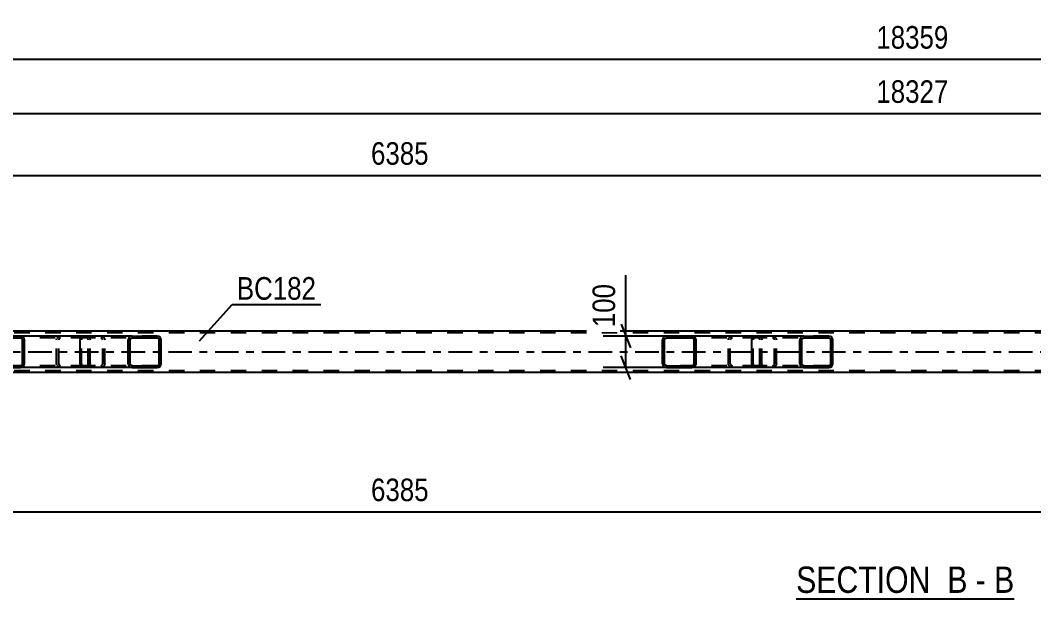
# Model space of a CAD drawing. Header units: millimetres. Extents: x 0 to 841, y 0 to 594.
# Drawn here: x 318.7 to 447.2, y 216.7 to 290.1 of the extents above; entities that cross this region are included whole.
import ezdxf

# ---------------------------------------------------------------- set-up
doc = ezdxf.new("R2010")
doc.units = ezdxf.units.MM
doc.linetypes.add('DXK_LINE_DOT2', pattern=[3.9198, 1.9599, -1.9599])
doc.linetypes.add('DXK_LINE_DOT3', pattern=[5.9187, 2.979, -0.9799, 0.9799, -0.9799])
doc.styles.add('Arial Narrow', font='ARIALN.TTF', dxfattribs={"height": 0.2})

# ---------------------------------------------------------------- blocks, each defined once
blk = doc.blocks.new('Unknown-814748436-12 - 2466')
at = {"color": 6, "linetype": 'Continuous'}
blk.add_line((417.06, 216.67), (444.7, 216.67), dxfattribs=at)
at = {"color": 0, "linetype": 'Continuous'}
for points in [[(435.17, 217.42), (435.17, 220.92), (417.06, 220.92), (417.06, 217.42)], [(438.77, 217.42), (438.77, 220.92), (436.22, 220.92), (436.22, 217.42)], [(441.1, 217.42), (441.1, 220.92), (439.82, 220.92), (439.82, 217.42)], [(444.7, 217.42), (444.7, 220.92), (442.15, 220.92), (442.15, 217.42)]]:
    blk.add_wipeout(points, dxfattribs=at)
at = {"color": 7, "linetype": 'Continuous', "style": 'Arial Narrow'}
for s, p in [('SECTION ', (417.06, 217.42)), ('B', (436.22, 217.42)), ('B', (442.15, 217.42)), ('-', (439.82, 217.42))]:
    blk.add_text(s, height=3.34, dxfattribs=at).set_placement(p)
blk = doc.blocks.new('Part-814748436-2548 - 2466')
at = {"color": 2, "linetype": 'Continuous'}
for p, q in [((493.73, 250.64), (244.33, 250.64)), ((493.73, 245.36), (244.33, 245.36))]:
    blk.add_line(p, q, dxfattribs=at)
at = {"color": 7, "linetype": 'DXK_LINE_DOT2'}
for p, q in [((762.85, 250.4), (100.73, 250.4)), ((762.85, 245.6), (100.73, 245.6))]:
    blk.add_line(p, q, dxfattribs=at)
at = {"color": 7, "linetype": 'DXK_LINE_DOT3'}
blk.add_line((100.73, 248), (762.85, 248), dxfattribs=at)
blk = doc.blocks.new('Part-814748436-2533 - 2466')
at = {"linetype": 'Continuous'}
h = blk.add_hatch(dxfattribs=at)
h.set_pattern_fill('', scale=0.7, style=0, pattern_type=0)
h.set_pattern_definition([(45, (421.6712, 249.7046), (-1.57154, 1.57154), [])])
h.paths.add_polyline_path([(421.71, 249.52), (421.67, 249.7), (421.56, 249.86), (421.4, 249.96), (421.21, 250), (418.02, 250), (417.83, 249.96), (417.67, 249.86), (417.56, 249.7), (417.52, 249.52), (417.52, 246.48), (417.56, 246.3), (417.67, 246.14), (417.83, 246.04), (418.02, 246), (421.21, 246), (421.4, 246.04), (421.56, 246.14), (421.67, 246.3), (421.71, 246.48)])
h.paths.add_polyline_path([(421.44, 246.39), (421.38, 246.31), (421.3, 246.26), (421.21, 246.24), (418.02, 246.24), (417.93, 246.26), (417.84, 246.31), (417.79, 246.39), (417.77, 246.48), (417.77, 249.52), (417.79, 249.61), (417.84, 249.69), (417.93, 249.74), (418.02, 249.76), (421.21, 249.76), (421.3, 249.74), (421.38, 249.69), (421.44, 249.61), (421.46, 249.52), (421.46, 246.48)])
at = {"color": 2, "linetype": 'Continuous'}
for p, q in [((411.45, 249.52), (411.47, 249.7)), ((411.45, 246.48), (411.45, 249.52)), ((411.47, 249.7), (411.53, 249.86)), ((411.53, 249.86), (411.62, 249.96)), ((411.62, 249.96), (411.72, 250)), ((418.02, 250), (411.72, 250)), ((417.56, 249.7), (417.52, 249.52)), ((417.52, 246.48), (417.52, 249.52)), ((417.77, 249.52), (417.79, 249.61)), ((417.77, 246.48), (417.77, 249.52)), ((417.79, 249.61), (417.84, 249.69)), ((418.02, 250), (417.83, 249.96)), ((417.84, 249.69), (417.93, 249.74)), ((417.93, 249.74), (418.02, 249.76)), ((418.02, 250), (421.21, 250)), ((418.02, 249.76), (421.21, 249.76)), ((421.4, 249.96), (421.21, 250)), ((421.21, 249.76), (421.3, 249.74)), ((421.3, 249.74), (421.38, 249.69)), ((421.38, 249.69), (421.44, 249.61)), ((421.44, 249.61), (421.46, 249.52)), ((421.46, 246.48), (421.46, 249.52)), ((421.71, 249.52), (421.67, 249.7)), ((421.71, 246.48), (421.71, 249.52)), ((411.47, 246.3), (411.45, 246.48)), ((411.53, 246.14), (411.47, 246.3)), ((411.62, 246.04), (411.53, 246.14)), ((411.72, 246), (411.62, 246.04)), ((418.02, 246), (411.72, 246)), ((417.52, 246.48), (417.56, 246.3)), ((417.79, 246.39), (417.77, 246.48)), ((417.84, 246.31), (417.79, 246.39)), ((417.83, 246.04), (418.02, 246)), ((417.93, 246.26), (417.84, 246.31)), ((418.02, 246.24), (417.93, 246.26)), ((418.02, 246.24), (421.21, 246.24)), ((418.02, 246), (421.21, 246)), ((421.3, 246.26), (421.21, 246.24)), ((421.21, 246), (421.4, 246.04)), ((421.38, 246.31), (421.3, 246.26)), ((421.44, 246.39), (421.38, 246.31)), ((421.46, 246.48), (421.44, 246.39)), ((421.67, 246.3), (421.71, 246.48))]:
    blk.add_line(p, q, dxfattribs=at)
at = {"color": 7, "linetype": 'DXK_LINE_DOT2'}
for p, q in [((411.6, 249.61), (411.59, 249.52)), ((411.59, 246.48), (411.59, 249.52)), ((411.63, 249.69), (411.6, 249.61)), ((411.67, 249.74), (411.63, 249.69)), ((411.72, 249.76), (411.67, 249.74)), ((421.21, 249.76), (411.72, 249.76)), ((412.71, 249.76), (412.71, 250)), ((414.06, 250), (414.25, 249.96)), ((414.15, 249.74), (414.06, 249.76)), ((414.23, 249.69), (414.15, 249.74)), ((414.29, 249.61), (414.23, 249.69)), ((414.31, 249.52), (414.29, 249.61)), ((414.31, 246.48), (414.31, 249.52)), ((414.52, 249.7), (414.56, 249.52)), ((414.56, 246.48), (414.56, 249.52)), ((421.21, 250), (418.02, 250)), ((411.59, 246.48), (411.6, 246.39)), ((411.6, 246.39), (411.63, 246.31)), ((411.63, 246.31), (411.67, 246.26)), ((411.67, 246.26), (411.72, 246.24)), ((421.21, 246.24), (411.72, 246.24)), ((412.71, 246), (412.71, 246.24)), ((414.06, 246.24), (414.15, 246.26)), ((414.25, 246.04), (414.06, 246)), ((414.15, 246.26), (414.23, 246.31)), ((414.23, 246.31), (414.29, 246.39)), ((414.29, 246.39), (414.31, 246.48)), ((414.56, 246.48), (414.52, 246.3)), ((421.21, 246), (418.02, 246))]:
    blk.add_line(p, q, dxfattribs=at)
for centre, start, end in [((414.07, 249.51), 23.8494, 68.8059), ((414.07, 246.5), 291.1941, 336.1506)]:
    blk.add_arc(centre, 0.492, start, end, dxfattribs=at)
at = {"color": 2, "linetype": 'Continuous'}
for centre, start, end in [((418.01, 249.51), 111.1941, 156.1506), ((421.22, 249.51), 23.8494, 68.8059), ((418.01, 246.5), 203.8494, 248.8059), ((421.22, 246.5), 291.1941, 336.1506)]:
    blk.add_arc(centre, 0.492, start, end, dxfattribs=at)
blk = doc.blocks.new('Part-814748436-2715 - 2466')
at = {"linetype": 'Continuous'}
h = blk.add_hatch(dxfattribs=at)
h.set_pattern_fill('', scale=0.7, style=0, pattern_type=0)
h.set_pattern_definition([(45, (336.537, 249.7046), (-1.57154, 1.57154), [])])
h.paths.add_polyline_path([(336.58, 249.52), (336.54, 249.7), (336.43, 249.86), (336.26, 249.96), (336.07, 250), (332.89, 250), (332.7, 249.96), (332.53, 249.86), (332.42, 249.7), (332.39, 249.52), (332.39, 246.48), (332.42, 246.3), (332.53, 246.14), (332.7, 246.04), (332.89, 246), (336.07, 246), (336.26, 246.04), (336.43, 246.14), (336.54, 246.3), (336.58, 246.48)])
h.paths.add_polyline_path([(336.3, 246.39), (336.25, 246.31), (336.17, 246.26), (336.07, 246.24), (332.89, 246.24), (332.79, 246.26), (332.71, 246.31), (332.66, 246.39), (332.64, 246.48), (332.64, 249.52), (332.66, 249.61), (332.71, 249.69), (332.79, 249.74), (332.89, 249.76), (336.07, 249.76), (336.17, 249.74), (336.25, 249.69), (336.3, 249.61), (336.32, 249.52), (336.32, 246.48)])
at = {"color": 2, "linetype": 'Continuous'}
for p, q in [((326.32, 249.52), (326.34, 249.7)), ((326.32, 246.48), (326.32, 249.52)), ((326.34, 249.7), (326.4, 249.86)), ((326.4, 249.86), (326.48, 249.96)), ((326.48, 249.96), (326.59, 250)), ((332.89, 250), (326.59, 250)), ((332.42, 249.7), (332.39, 249.52)), ((332.39, 246.48), (332.39, 249.52)), ((332.64, 249.52), (332.66, 249.61)), ((332.64, 246.48), (332.64, 249.52)), ((332.66, 249.61), (332.71, 249.69)), ((332.89, 250), (332.7, 249.96)), ((332.71, 249.69), (332.79, 249.74)), ((332.79, 249.74), (332.89, 249.76)), ((332.89, 250), (336.07, 250)), ((332.89, 249.76), (336.07, 249.76)), ((336.26, 249.96), (336.07, 250)), ((336.07, 249.76), (336.17, 249.74)), ((336.17, 249.74), (336.25, 249.69)), ((336.25, 249.69), (336.3, 249.61)), ((336.3, 249.61), (336.32, 249.52)), ((336.32, 246.48), (336.32, 249.52)), ((336.58, 249.52), (336.54, 249.7)), ((336.58, 246.48), (336.58, 249.52)), ((326.34, 246.3), (326.32, 246.48)), ((326.4, 246.14), (326.34, 246.3)), ((326.48, 246.04), (326.4, 246.14)), ((326.59, 246), (326.48, 246.04)), ((332.89, 246), (326.59, 246)), ((332.39, 246.48), (332.42, 246.3)), ((332.66, 246.39), (332.64, 246.48)), ((332.71, 246.31), (332.66, 246.39)), ((332.7, 246.04), (332.89, 246)), ((332.79, 246.26), (332.71, 246.31)), ((332.89, 246.24), (332.79, 246.26)), ((332.89, 246.24), (336.07, 246.24)), ((332.89, 246), (336.07, 246)), ((336.17, 246.26), (336.07, 246.24)), ((336.07, 246), (336.26, 246.04)), ((336.25, 246.31), (336.17, 246.26)), ((336.3, 246.39), (336.25, 246.31)), ((336.32, 246.48), (336.3, 246.39)), ((336.54, 246.3), (336.58, 246.48))]:
    blk.add_line(p, q, dxfattribs=at)
at = {"color": 7, "linetype": 'DXK_LINE_DOT2'}
for p, q in [((326.46, 249.61), (326.45, 249.52)), ((326.45, 246.48), (326.45, 249.52)), ((326.49, 249.69), (326.46, 249.61)), ((326.54, 249.74), (326.49, 249.69)), ((326.59, 249.76), (326.54, 249.74)), ((336.07, 249.76), (326.59, 249.76)), ((327.58, 249.76), (327.58, 250)), ((328.92, 250), (329.11, 249.96)), ((329.02, 249.74), (328.92, 249.76)), ((329.1, 249.69), (329.02, 249.74)), ((329.15, 249.61), (329.1, 249.69)), ((329.17, 249.52), (329.15, 249.61)), ((329.17, 246.48), (329.17, 249.52)), ((329.39, 249.7), (329.43, 249.52)), ((329.43, 246.48), (329.43, 249.52)), ((336.07, 250), (332.89, 250)), ((326.45, 246.48), (326.46, 246.39)), ((326.46, 246.39), (326.49, 246.31)), ((326.49, 246.31), (326.54, 246.26)), ((326.54, 246.26), (326.59, 246.24)), ((336.07, 246.24), (326.59, 246.24)), ((327.58, 246), (327.58, 246.24)), ((328.92, 246.24), (329.02, 246.26)), ((329.11, 246.04), (328.92, 246)), ((329.02, 246.26), (329.1, 246.31)), ((329.1, 246.31), (329.15, 246.39)), ((329.15, 246.39), (329.17, 246.48)), ((329.43, 246.48), (329.39, 246.3)), ((336.07, 246), (332.89, 246))]:
    blk.add_line(p, q, dxfattribs=at)
for centre, start, end in [((328.94, 249.51), 23.8494, 68.8059), ((328.94, 246.5), 291.1941, 336.1506)]:
    blk.add_arc(centre, 0.492, start, end, dxfattribs=at)
at = {"color": 2, "linetype": 'Continuous'}
for centre, start, end in [((332.87, 249.51), 111.1941, 156.1506), ((336.09, 249.51), 23.8494, 68.8059), ((332.87, 246.5), 203.8494, 248.8059), ((336.09, 246.5), 291.1941, 336.1506)]:
    blk.add_arc(centre, 0.492, start, end, dxfattribs=at)
blk = doc.blocks.new('Part-814748436-2716 - 2466')
at = {"linetype": 'Continuous'}
h = blk.add_hatch(dxfattribs=at)
h.set_pattern_fill('', scale=0.7, style=0, pattern_type=0)
h.set_pattern_definition([(45, (404.3263, 249.7046), (-1.57154, 1.57154), [])])
h.paths.add_polyline_path([(404.37, 249.52), (404.33, 249.7), (404.22, 249.86), (404.05, 249.96), (403.85, 250), (400.62, 250), (400.42, 249.96), (400.26, 249.86), (400.15, 249.7), (400.11, 249.52), (400.11, 246.48), (400.15, 246.3), (400.26, 246.14), (400.42, 246.04), (400.62, 246), (403.85, 246), (404.05, 246.04), (404.22, 246.14), (404.33, 246.3), (404.37, 246.48)])
h.paths.add_polyline_path([(404.09, 246.39), (404.03, 246.31), (403.95, 246.26), (403.85, 246.24), (400.62, 246.24), (400.52, 246.26), (400.44, 246.31), (400.38, 246.39), (400.36, 246.48), (400.36, 249.52), (400.38, 249.61), (400.44, 249.69), (400.52, 249.74), (400.62, 249.76), (403.85, 249.76), (403.95, 249.74), (404.03, 249.69), (404.09, 249.61), (404.11, 249.52), (404.11, 246.48)])
at = {"color": 2, "linetype": 'Continuous'}
for p, q in [((400.15, 249.7), (400.11, 249.52)), ((400.11, 246.48), (400.11, 249.52)), ((400.36, 249.52), (400.38, 249.61)), ((400.36, 246.48), (400.36, 249.52)), ((400.38, 249.61), (400.44, 249.69)), ((400.62, 250), (400.42, 249.96)), ((400.44, 249.69), (400.52, 249.74)), ((400.52, 249.74), (400.62, 249.76)), ((400.62, 250), (403.85, 250)), ((400.62, 249.76), (403.85, 249.76)), ((411.72, 250), (403.85, 250)), ((404.05, 249.96), (403.85, 250)), ((403.85, 249.76), (403.95, 249.74)), ((403.95, 249.74), (404.03, 249.69)), ((404.03, 249.69), (404.09, 249.61)), ((404.09, 249.61), (404.11, 249.52)), ((404.11, 246.48), (404.11, 249.52)), ((404.37, 249.52), (404.33, 249.7)), ((404.37, 246.48), (404.37, 249.52)), ((400.11, 246.48), (400.15, 246.3)), ((400.38, 246.39), (400.36, 246.48)), ((400.44, 246.31), (400.38, 246.39)), ((400.42, 246.04), (400.62, 246)), ((400.52, 246.26), (400.44, 246.31)), ((400.62, 246.24), (400.52, 246.26)), ((400.62, 246.24), (403.85, 246.24)), ((400.62, 246), (403.85, 246)), ((403.95, 246.26), (403.85, 246.24)), ((403.85, 246), (404.05, 246.04)), ((411.72, 246), (403.85, 246)), ((404.03, 246.31), (403.95, 246.26)), ((404.09, 246.39), (404.03, 246.31)), ((404.11, 246.48), (404.09, 246.39)), ((404.33, 246.3), (404.37, 246.48))]:
    blk.add_line(p, q, dxfattribs=at)
at = {"color": 7, "linetype": 'DXK_LINE_DOT2'}
for p, q in [((403.85, 250), (400.62, 250)), ((412.2, 249.76), (400.62, 249.76)), ((408.46, 249.52), (408.5, 249.7)), ((408.46, 246.48), (408.46, 249.52)), ((408.73, 249.61), (408.71, 249.52)), ((408.71, 246.48), (408.71, 249.52)), ((408.79, 249.69), (408.73, 249.61)), ((408.77, 249.96), (408.97, 250)), ((408.87, 249.74), (408.79, 249.69)), ((408.97, 249.76), (408.87, 249.74)), ((412.2, 250), (411.72, 250)), ((412.2, 250), (412.4, 249.96)), ((412.3, 249.74), (412.2, 249.76)), ((412.38, 249.69), (412.3, 249.74)), ((412.44, 249.61), (412.38, 249.69)), ((412.46, 249.52), (412.44, 249.61)), ((412.46, 246.48), (412.46, 249.52)), ((412.68, 249.7), (412.71, 249.52)), ((412.71, 246.48), (412.71, 249.52)), ((412.2, 246.24), (400.62, 246.24)), ((403.85, 246), (400.62, 246)), ((408.5, 246.3), (408.46, 246.48)), ((408.71, 246.48), (408.73, 246.39)), ((408.73, 246.39), (408.79, 246.31)), ((408.97, 246), (408.77, 246.04)), ((408.79, 246.31), (408.87, 246.26)), ((408.87, 246.26), (408.97, 246.24)), ((412.2, 246), (411.72, 246)), ((412.2, 246.24), (412.3, 246.26)), ((412.4, 246.04), (412.2, 246)), ((412.3, 246.26), (412.38, 246.31)), ((412.38, 246.31), (412.44, 246.39)), ((412.44, 246.39), (412.46, 246.48)), ((412.71, 246.48), (412.68, 246.3))]:
    blk.add_line(p, q, dxfattribs=at)
at = {"color": 2, "linetype": 'Continuous'}
for centre, start, end in [((400.6, 249.5), 110.7583, 155.68), ((403.87, 249.5), 24.32, 69.2417), ((400.6, 246.5), 204.32, 249.2417), ((403.87, 246.5), 290.7583, 335.68)]:
    blk.add_arc(centre, 0.496, start, end, dxfattribs=at)
at = {"color": 7, "linetype": 'DXK_LINE_DOT2'}
for centre, start, end in [((408.95, 249.5), 110.7583, 155.6801), ((412.22, 249.5), 24.3199, 69.2417), ((408.95, 246.5), 204.3199, 249.2417), ((412.22, 246.5), 290.7583, 335.6801)]:
    blk.add_arc(centre, 0.496, start, end, dxfattribs=at)
blk = doc.blocks.new('Part-814748436-2740 - 2466')
at = {"linetype": 'Continuous'}
h = blk.add_hatch(dxfattribs=at)
h.set_pattern_fill('', scale=0.7, style=0, pattern_type=0)
h.set_pattern_definition([(45, (319.192, 249.7046), (-1.57154, 1.57154), [])])
h.paths.add_polyline_path([(319.23, 249.52), (319.19, 249.7), (319.08, 249.86), (318.92, 249.96), (318.72, 250), (315.49, 250), (315.29, 249.96), (315.12, 249.86), (315.01, 249.7), (314.97, 249.52), (314.97, 246.48), (315.01, 246.3), (315.12, 246.14), (315.29, 246.04), (315.49, 246), (318.72, 246), (318.92, 246.04), (319.08, 246.14), (319.19, 246.3), (319.23, 246.48)])
h.paths.add_polyline_path([(318.96, 246.39), (318.9, 246.31), (318.82, 246.26), (318.72, 246.24), (315.49, 246.24), (315.39, 246.26), (315.3, 246.31), (315.25, 246.39), (315.23, 246.48), (315.23, 249.52), (315.25, 249.61), (315.3, 249.69), (315.39, 249.74), (315.49, 249.76), (318.72, 249.76), (318.82, 249.74), (318.9, 249.69), (318.96, 249.61), (318.98, 249.52), (318.98, 246.48)])
at = {"color": 2, "linetype": 'Continuous'}
for p, q in [((315.01, 249.7), (314.97, 249.52)), ((314.97, 246.48), (314.97, 249.52)), ((315.23, 249.52), (315.25, 249.61)), ((315.23, 246.48), (315.23, 249.52)), ((315.25, 249.61), (315.3, 249.69)), ((315.49, 250), (315.29, 249.96)), ((315.3, 249.69), (315.39, 249.74)), ((315.39, 249.74), (315.49, 249.76)), ((315.49, 250), (318.72, 250)), ((315.49, 249.76), (318.72, 249.76)), ((326.59, 250), (318.72, 250)), ((318.92, 249.96), (318.72, 250)), ((318.72, 249.76), (318.82, 249.74)), ((318.82, 249.74), (318.9, 249.69)), ((318.9, 249.69), (318.96, 249.61)), ((318.96, 249.61), (318.98, 249.52)), ((318.98, 246.48), (318.98, 249.52)), ((319.23, 249.52), (319.19, 249.7)), ((319.23, 246.48), (319.23, 249.52)), ((314.97, 246.48), (315.01, 246.3)), ((315.25, 246.39), (315.23, 246.48)), ((315.3, 246.31), (315.25, 246.39)), ((315.29, 246.04), (315.49, 246)), ((315.39, 246.26), (315.3, 246.31)), ((315.49, 246.24), (315.39, 246.26)), ((315.49, 246.24), (318.72, 246.24)), ((315.49, 246), (318.72, 246)), ((318.82, 246.26), (318.72, 246.24)), ((318.72, 246), (318.92, 246.04)), ((326.59, 246), (318.72, 246)), ((318.9, 246.31), (318.82, 246.26)), ((318.96, 246.39), (318.9, 246.31)), ((318.98, 246.48), (318.96, 246.39)), ((319.19, 246.3), (319.23, 246.48))]:
    blk.add_line(p, q, dxfattribs=at)
at = {"color": 7, "linetype": 'DXK_LINE_DOT2'}
for p, q in [((318.72, 250), (315.49, 250)), ((327.07, 249.76), (315.49, 249.76)), ((323.32, 249.52), (323.36, 249.7)), ((323.32, 246.48), (323.32, 249.52)), ((323.6, 249.61), (323.58, 249.52)), ((323.58, 246.48), (323.58, 249.52)), ((323.65, 249.69), (323.6, 249.61)), ((323.64, 249.96), (323.83, 250)), ((323.74, 249.74), (323.65, 249.69)), ((323.83, 249.76), (323.74, 249.74)), ((327.07, 250), (326.59, 250)), ((327.07, 250), (327.26, 249.96)), ((327.17, 249.74), (327.07, 249.76)), ((327.25, 249.69), (327.17, 249.74)), ((327.31, 249.61), (327.25, 249.69)), ((327.32, 249.52), (327.31, 249.61)), ((327.32, 246.48), (327.32, 249.52)), ((327.54, 249.7), (327.58, 249.52)), ((327.58, 246.48), (327.58, 249.52)), ((327.07, 246.24), (315.49, 246.24)), ((318.72, 246), (315.49, 246)), ((323.36, 246.3), (323.32, 246.48)), ((323.58, 246.48), (323.6, 246.39)), ((323.6, 246.39), (323.65, 246.31)), ((323.83, 246), (323.64, 246.04)), ((323.65, 246.31), (323.74, 246.26)), ((323.74, 246.26), (323.83, 246.24)), ((327.07, 246), (326.59, 246)), ((327.07, 246.24), (327.17, 246.26)), ((327.26, 246.04), (327.07, 246)), ((327.17, 246.26), (327.25, 246.31)), ((327.25, 246.31), (327.31, 246.39)), ((327.31, 246.39), (327.32, 246.48)), ((327.58, 246.48), (327.54, 246.3))]:
    blk.add_line(p, q, dxfattribs=at)
at = {"color": 2, "linetype": 'Continuous'}
for centre, start, end in [((315.47, 249.5), 110.7583, 155.68), ((318.74, 249.5), 24.32, 69.2417), ((315.47, 246.5), 204.32, 249.2417), ((318.74, 246.5), 290.7583, 335.68)]:
    blk.add_arc(centre, 0.496, start, end, dxfattribs=at)
at = {"color": 7, "linetype": 'DXK_LINE_DOT2'}
for centre, start, end in [((323.81, 249.5), 110.7583, 155.6801), ((327.09, 249.5), 24.3199, 69.2417), ((323.81, 246.5), 204.3199, 249.2417), ((327.09, 246.5), 290.7583, 335.6801)]:
    blk.add_arc(centre, 0.496, start, end, dxfattribs=at)
blk = doc.blocks.new('StraightDimension-814748436-8624 - 2466')
at = {"color": 7, "linetype": 'Continuous'}
blk.add_line((90.51, 278.24), (773.07, 278.24), dxfattribs=at)
at = {"color": 0}
blk.add_wipeout([(436.96, 278.99), (436.96, 283.19), (426.62, 283.19), (426.62, 278.99)], dxfattribs=at)
at = {"color": 3, "style": 'Arial Narrow'}
blk.add_text('18327', height=2.863, dxfattribs=at).set_placement((427.22, 279.59))
blk = doc.blocks.new('StraightDimension-814748436-2802 - 2466')
at = {"color": 7, "linetype": 'Continuous'}
blk.add_line((239.13, 227.71), (494.53, 227.71), dxfattribs=at)
at = {"color": 0}
blk.add_wipeout([(371.09, 228.46), (371.09, 232.66), (362.57, 232.66), (362.57, 228.46)], dxfattribs=at)
at = {"color": 3, "style": 'Arial Narrow'}
blk.add_text('6385', height=2.863, dxfattribs=at).set_placement((363.17, 229.06))
blk = doc.blocks.new('StraightDimension-814748436-2827 - 2466')
at = {"color": 7, "linetype": 'Continuous'}
blk.add_line((239.13, 270.39), (494.53, 270.39), dxfattribs=at)
at = {"color": 0}
blk.add_wipeout([(371.09, 271.14), (371.09, 275.34), (362.57, 275.34), (362.57, 271.14)], dxfattribs=at)
at = {"color": 3, "style": 'Arial Narrow'}
blk.add_text('6385', height=2.863, dxfattribs=at).set_placement((363.17, 271.74))
blk = doc.blocks.new('StraightDimension-814748436-2846 - 2466')
at = {"color": 7, "linetype": 'Continuous'}
for p, q in [((395.46, 250), (395.46, 257.74)), ((395.46, 250), (395.46, 257.74)), ((394.86, 251.5), (396.06, 248.5)), ((407.46, 250), (392.61, 250)), ((395.46, 246), (395.46, 250)), ((396.06, 244.5), (394.86, 247.5)), ((407.46, 246), (392.61, 246))]:
    blk.add_line(p, q, dxfattribs=at)
at = {"color": 0}
blk.add_wipeout([(394.71, 257.21), (390.51, 257.21), (390.51, 250.53), (394.71, 250.53)], dxfattribs=at)
at = {"color": 3, "style": 'Arial Narrow'}
blk.add_text('100', height=2.863, rotation=90.0002, dxfattribs=at).set_placement((394.11, 251.13))
blk = doc.blocks.new('StraightDimension-814748436-2917 - 2466')
at = {"color": 7, "linetype": 'Continuous'}
blk.add_line((89.87, 285.12), (773.71, 285.12), dxfattribs=at)
at = {"color": 0}
blk.add_wipeout([(436.96, 285.87), (436.96, 290.07), (426.62, 290.07), (426.62, 285.87)], dxfattribs=at)
at = {"color": 3, "style": 'Arial Narrow'}
blk.add_text('18359', height=2.863, dxfattribs=at).set_placement((427.22, 286.47))
blk = doc.blocks.new('Mark-814748436-2544 - 2466')
at = {"color": 0}
blk.add_wipeout([(356.21, 254.62), (356.21, 257.62), (346.16, 257.62), (346.16, 254.62)], dxfattribs=at)
blk.add_wipeout([(356.21, 254.62), (356.21, 257.62), (346.16, 257.62), (346.16, 254.62)], dxfattribs=at)
at = {"color": 30, "linetype": 'Continuous'}
for p, q in [((341.42, 249.39), (345.56, 254.02)), ((345.56, 254.02), (356.81, 254.02))]:
    blk.add_line(p, q, dxfattribs=at)
at = {"color": 3, "style": 'Arial Narrow'}
blk.add_text('BC182', height=2.863, dxfattribs=at).set_placement((346.16, 254.62))

msp = doc.modelspace()

# ---------------------------------------------------------------- block references
for name in ['StraightDimension-814748436-8624 - 2466', 'Part-814748436-2548 - 2466', 'Part-814748436-2740 - 2466', 'Part-814748436-2715 - 2466', 'Part-814748436-2716 - 2466', 'Part-814748436-2533 - 2466', 'Unknown-814748436-12 - 2466']:
    msp.add_blockref(name, (0, 0))

# ---------------------------------------------------------------- next in the draw order: block references
for name in ['StraightDimension-814748436-2827 - 2466', 'StraightDimension-814748436-2846 - 2466', 'StraightDimension-814748436-2802 - 2466']:
    msp.add_blockref(name, (0, 0))

# ---------------------------------------------------------------- next in the draw order: block references
msp.add_blockref('StraightDimension-814748436-2917 - 2466', (0, 0))

# ---------------------------------------------------------------- next in the draw order: block references
msp.add_blockref('Mark-814748436-2544 - 2466', (0, 0))

doc.saveas('drawing.dxf')
